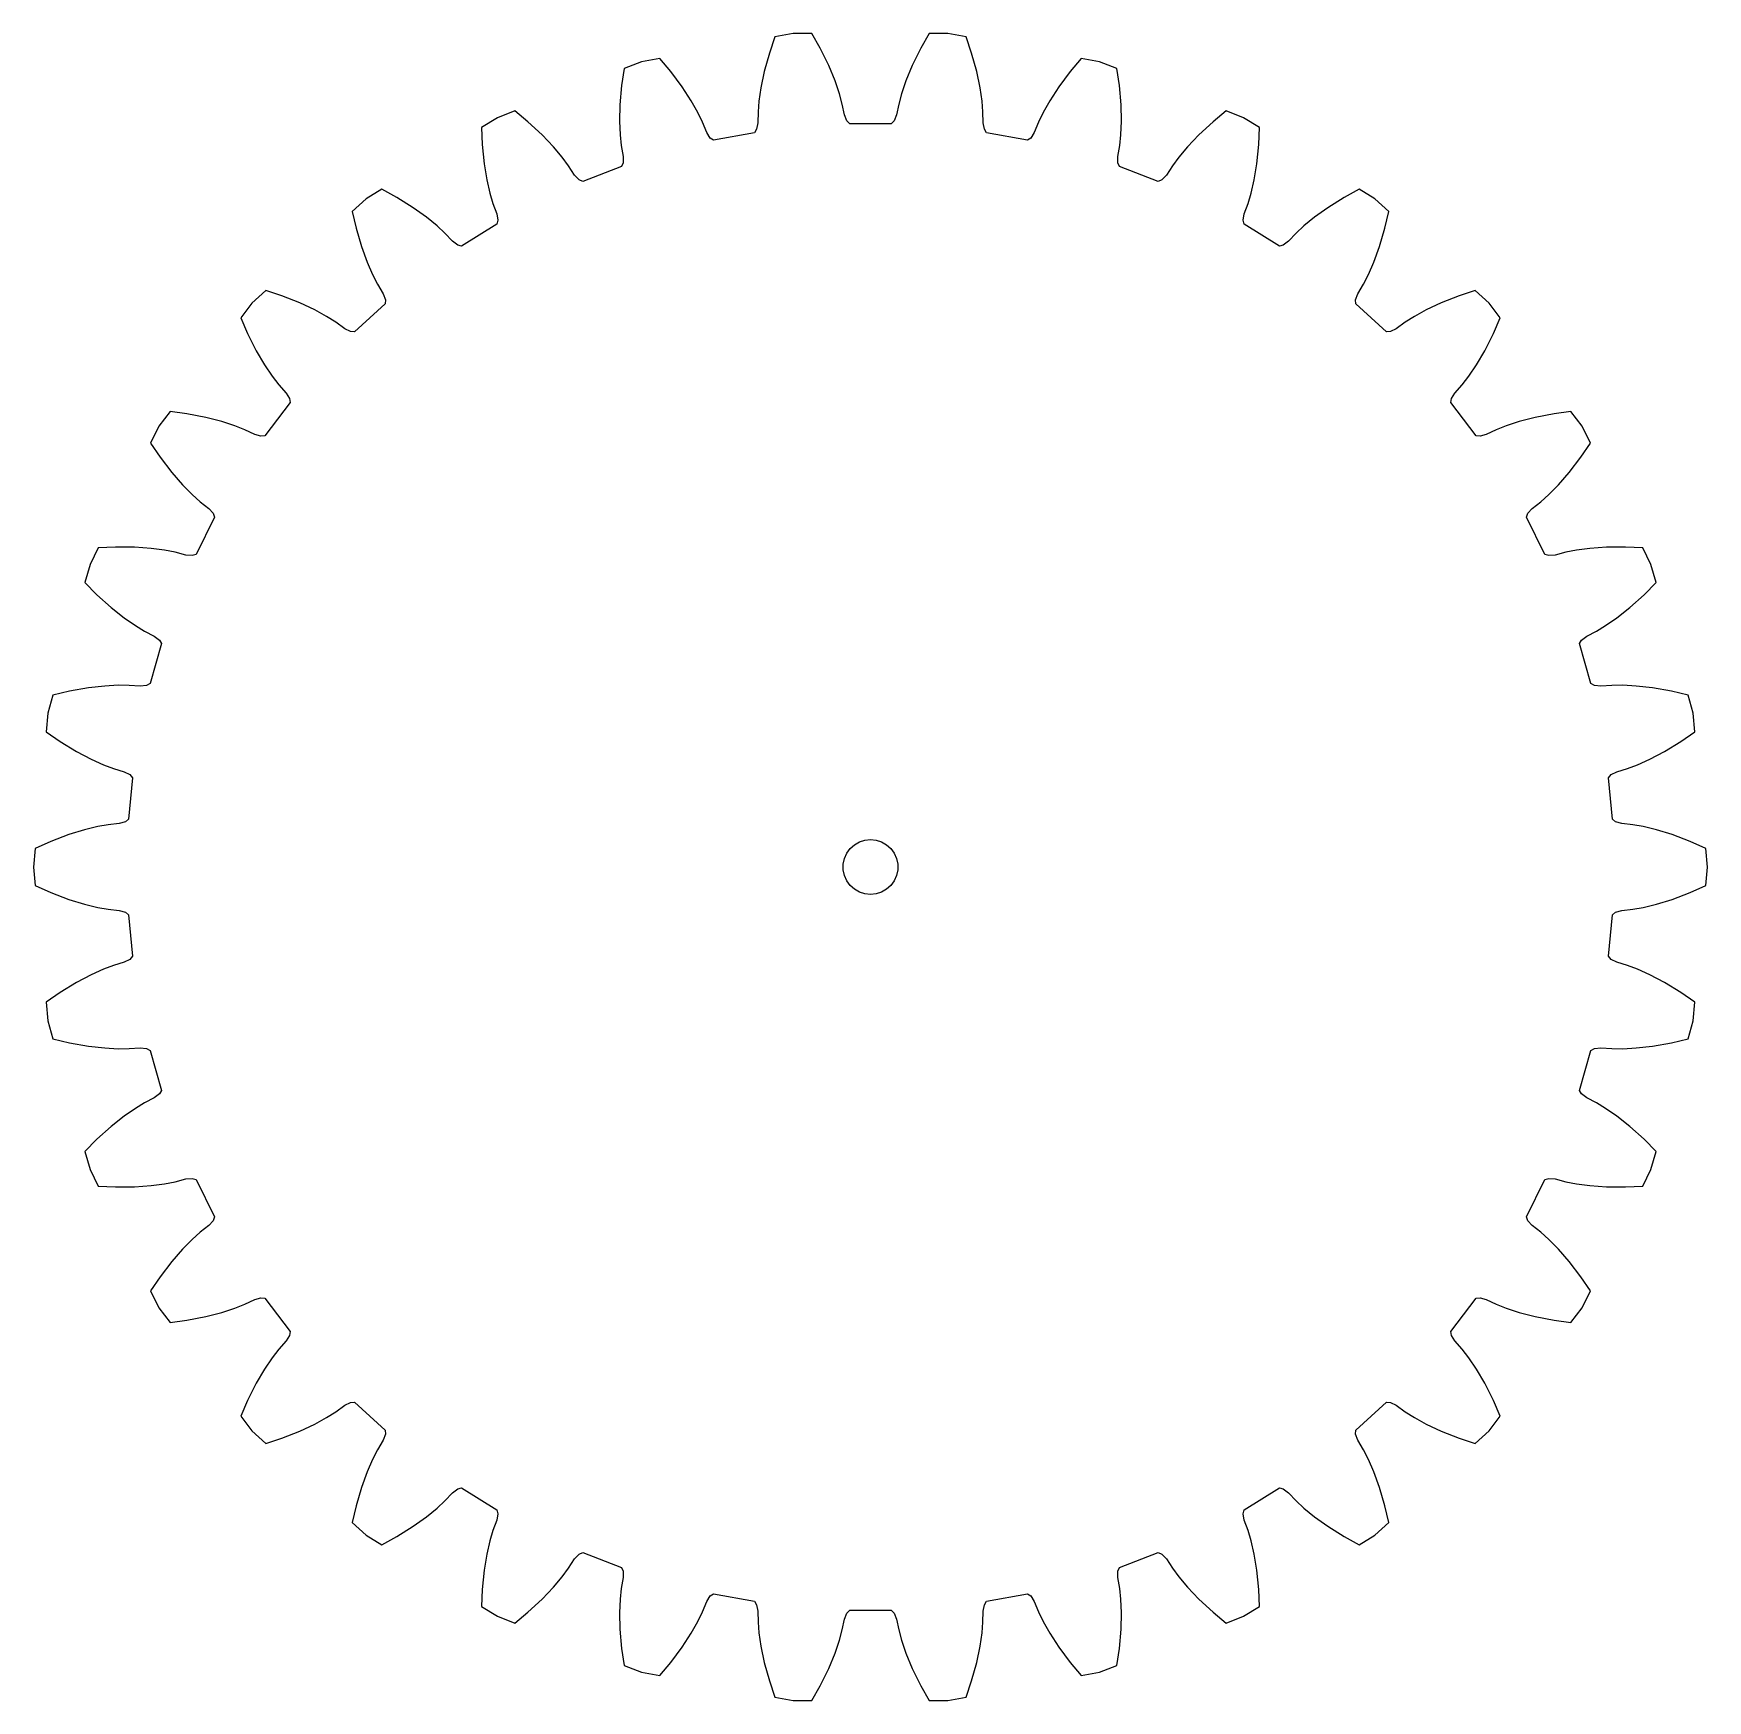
# Model space of a CAD drawing. Header units: metres. Extents: x -45.8 to 45.8, y -45.6 to 45.6.
import ezdxf

# ---------------------------------------------------------------- set-up
doc = ezdxf.new("R2010")
doc.units = ezdxf.units.M

msp = doc.modelspace()

# ---------------------------------------------------------------- linework, layer by layer
for p, q in [((-5.234, 45.453), (-5.535, 44.571)), ((-4.229, 45.641), (-5.234, 45.453)), ((-3.208, 45.641), (-4.229, 45.641)), ((-2.749, 44.829), (-3.208, 45.641)), ((3.208, 45.641), (2.749, 44.829)), ((4.229, 45.641), (3.208, 45.641)), ((5.234, 45.453), (4.229, 45.641)), ((5.535, 44.571), (5.234, 45.453)), ((-12.544, 44.087), (-13.496, 43.718)), ((-11.54, 44.275), (-12.544, 44.087)), ((-10.939, 43.56), (-11.54, 44.275)), ((-5.535, 44.571), (-5.815, 43.552)), ((-2.287, 43.879), (-2.749, 44.829)), ((2.749, 44.829), (2.287, 43.879)), ((5.815, 43.552), (5.535, 44.571)), ((11.54, 44.275), (10.939, 43.56)), ((12.544, 44.087), (11.54, 44.275)), ((13.496, 43.718), (12.544, 44.087)), ((-13.496, 43.718), (-13.631, 42.795)), ((-10.31, 42.712), (-10.939, 43.56)), ((-5.815, 43.552), (-6, 42.671)), ((-1.943, 43.047), (-2.287, 43.879)), ((2.287, 43.879), (1.943, 43.047)), ((6, 42.671), (5.815, 43.552)), ((10.939, 43.56), (10.31, 42.712)), ((13.631, 42.795), (13.496, 43.718)), ((-13.631, 42.795), (-13.719, 41.742)), ((-9.82, 41.957), (-10.31, 42.712)), ((-6, 42.671), (-6.107, 41.933)), ((-1.702, 42.342), (-1.943, 43.047)), ((-1.546, 41.773), (-1.702, 42.342)), ((1.702, 42.342), (1.546, 41.773)), ((1.943, 43.047), (1.702, 42.342)), ((6.107, 41.933), (6, 42.671)), ((10.31, 42.712), (9.82, 41.957)), ((13.719, 41.742), (13.631, 42.795)), ((-19.478, 41.4), (-20.431, 41.031)), ((-18.757, 40.809), (-19.478, 41.4)), ((-13.719, 41.742), (-13.738, 40.842)), ((-9.453, 41.308), (-9.82, 41.957)), ((-9.196, 40.778), (-9.453, 41.308)), ((-6.156, 41.346), (-6.169, 40.741)), ((-6.107, 41.933), (-6.156, 41.346)), ((-1.422, 41.181), (-1.546, 41.773)), ((1.546, 41.773), (1.422, 41.181)), ((6.156, 41.346), (6.107, 41.933)), ((6.169, 40.741), (6.156, 41.346)), ((9.453, 41.308), (9.196, 40.778)), ((9.82, 41.957), (9.453, 41.308)), ((13.738, 40.842), (13.719, 41.742)), ((19.478, 41.4), (18.757, 40.809)), ((20.431, 41.031), (19.478, 41.4)), ((-20.431, 41.031), (-21.3, 40.493)), ((-21.3, 40.493), (-21.262, 39.561)), ((-17.983, 40.09), (-18.757, 40.809)), ((-13.738, 40.842), (-13.708, 40.097)), ((-8.965, 40.218), (-9.196, 40.778)), ((-6.235, 40.393), (-6.358, 40.21)), ((-6.169, 40.741), (-6.235, 40.393)), ((-1.293, 40.851), (-1.422, 41.181)), ((-1.139, 40.694), (-1.293, 40.851)), ((1.139, 40.694), (-1.139, 40.694)), ((1.293, 40.851), (1.139, 40.694)), ((1.422, 41.181), (1.293, 40.851)), ((6.235, 40.393), (6.169, 40.741)), ((6.358, 40.21), (6.235, 40.393)), ((9.196, 40.778), (8.965, 40.218)), ((13.708, 40.097), (13.738, 40.842)), ((18.757, 40.809), (17.983, 40.09)), ((21.3, 40.493), (20.431, 41.031)), ((21.262, 39.561), (21.3, 40.493)), ((-21.262, 39.561), (-21.155, 38.511)), ((-17.362, 39.438), (-17.983, 40.09)), ((-16.883, 38.867), (-17.362, 39.438)), ((-13.708, 40.097), (-13.648, 39.511)), ((-13.648, 39.511), (-13.55, 38.913)), ((-8.777, 39.918), (-8.965, 40.218)), ((-8.597, 39.792), (-8.777, 39.918)), ((-6.358, 40.21), (-8.597, 39.792)), ((8.597, 39.792), (6.358, 40.21)), ((8.777, 39.918), (8.597, 39.792)), ((8.965, 40.218), (8.777, 39.918)), ((13.55, 38.913), (13.648, 39.511)), ((13.648, 39.511), (13.708, 40.097)), ((17.362, 39.438), (16.883, 38.867)), ((17.983, 40.09), (17.362, 39.438)), ((21.155, 38.511), (21.262, 39.561)), ((-21.155, 38.511), (-21.009, 37.622)), ((-16.532, 38.394), (-16.883, 38.867)), ((-13.551, 38.559), (-13.639, 38.357)), ((-13.55, 38.913), (-13.551, 38.559)), ((13.551, 38.559), (13.55, 38.913)), ((13.639, 38.357), (13.551, 38.559)), ((16.883, 38.867), (16.532, 38.394)), ((21.009, 37.622), (21.155, 38.511)), ((-21.009, 37.622), (-20.843, 36.896)), ((-16.202, 37.886), (-16.532, 38.394)), ((-15.963, 37.625), (-16.202, 37.886)), ((-15.762, 37.534), (-15.963, 37.625)), ((-13.639, 38.357), (-15.762, 37.534)), ((15.762, 37.534), (13.639, 38.357)), ((15.963, 37.625), (15.762, 37.534)), ((16.202, 37.886), (15.963, 37.625)), ((16.532, 38.394), (16.202, 37.886)), ((20.843, 36.896), (21.009, 37.622)), ((-26.754, 37.116), (-27.623, 36.578)), ((-25.936, 36.667), (-26.754, 37.116)), ((-20.843, 36.896), (-20.676, 36.33)), ((20.676, 36.33), (20.843, 36.896)), ((26.754, 37.116), (25.936, 36.667)), ((27.623, 36.578), (26.754, 37.116)), ((-27.623, 36.578), (-28.378, 35.89)), ((-28.378, 35.89), (-28.17, 34.981)), ((-25.044, 36.103), (-25.936, 36.667)), ((-24.313, 35.576), (-25.044, 36.103)), ((-20.676, 36.33), (-20.47, 35.761)), ((-20.47, 35.761), (-20.406, 35.413)), ((20.406, 35.413), (20.47, 35.761)), ((20.47, 35.761), (20.676, 36.33)), ((25.044, 36.103), (24.313, 35.576)), ((25.936, 36.667), (25.044, 36.103)), ((28.378, 35.89), (27.623, 36.578)), ((28.17, 34.981), (28.378, 35.89)), ((-28.17, 34.981), (-27.871, 33.968)), ((-23.737, 35.103), (-24.313, 35.576)), ((-23.305, 34.702), (-23.737, 35.103)), ((-20.454, 35.198), (-22.39, 33.999)), ((-20.406, 35.413), (-20.454, 35.198)), ((20.454, 35.198), (20.406, 35.413)), ((22.39, 33.999), (20.454, 35.198)), ((23.737, 35.103), (23.305, 34.702)), ((24.313, 35.576), (23.737, 35.103)), ((27.871, 33.968), (28.17, 34.981)), ((-27.871, 33.968), (-27.564, 33.121)), ((-22.888, 34.264), (-23.305, 34.702)), ((-22.604, 34.051), (-22.888, 34.264)), ((-22.39, 33.999), (-22.604, 34.051)), ((22.604, 34.051), (22.39, 33.999)), ((22.888, 34.264), (22.604, 34.051)), ((23.305, 34.702), (22.888, 34.264)), ((27.564, 33.121), (27.871, 33.968)), ((-27.564, 33.121), (-27.267, 32.438)), ((27.267, 32.438), (27.564, 33.121)), ((-27.267, 32.438), (-27, 31.912)), ((27, 31.912), (27.267, 32.438)), ((-33.119, 31.568), (-33.874, 30.88)), ((-32.232, 31.277), (-33.119, 31.568)), ((-31.251, 30.887), (-32.232, 31.277)), ((-27, 31.912), (-26.692, 31.391)), ((-26.692, 31.391), (-26.566, 31.06)), ((26.566, 31.06), (26.692, 31.391)), ((26.692, 31.391), (27, 31.912)), ((32.232, 31.277), (31.251, 30.887)), ((33.119, 31.568), (32.232, 31.277)), ((33.874, 30.88), (33.119, 31.568)), ((-33.874, 30.88), (-34.489, 30.065)), ((-30.436, 30.503), (-31.251, 30.887)), ((-29.783, 30.144), (-30.436, 30.503)), ((-26.574, 30.84), (-28.257, 29.306)), ((-26.566, 31.06), (-26.574, 30.84)), ((26.574, 30.84), (26.566, 31.06)), ((28.257, 29.306), (26.574, 30.84)), ((30.436, 30.503), (29.783, 30.144)), ((31.251, 30.887), (30.436, 30.503)), ((34.489, 30.065), (33.874, 30.88)), ((-34.489, 30.065), (-34.118, 29.209)), ((-29.285, 29.829), (-29.783, 30.144)), ((-28.794, 29.475), (-29.285, 29.829)), ((-28.476, 29.318), (-28.794, 29.475)), ((28.794, 29.475), (28.476, 29.318)), ((29.285, 29.829), (28.794, 29.475)), ((29.783, 30.144), (29.285, 29.829)), ((34.118, 29.209), (34.489, 30.065)), ((-34.118, 29.209), (-33.638, 28.268)), ((-28.257, 29.306), (-28.476, 29.318)), ((28.476, 29.318), (28.257, 29.306)), ((33.638, 28.268), (34.118, 29.209)), ((-33.638, 28.268), (-33.181, 27.492)), ((33.181, 27.492), (33.638, 28.268)), ((-33.181, 27.492), (-32.764, 26.875)), ((-32.764, 26.875), (-32.404, 26.408)), ((32.404, 26.408), (32.764, 26.875)), ((32.764, 26.875), (33.181, 27.492)), ((-32.404, 26.408), (-32.006, 25.952)), ((-32.006, 25.952), (-31.82, 25.65)), ((31.82, 25.65), (32.006, 25.952)), ((32.006, 25.952), (32.404, 26.408)), ((-38.355, 24.945), (-38.971, 24.13)), ((-37.431, 24.822), (-38.355, 24.945)), ((-36.394, 24.618), (-37.431, 24.822)), ((-31.788, 25.432), (-33.16, 23.615)), ((-31.82, 25.65), (-31.788, 25.432)), ((31.788, 25.432), (31.82, 25.65)), ((33.16, 23.615), (31.788, 25.432)), ((37.431, 24.822), (36.394, 24.618)), ((38.355, 24.945), (37.431, 24.822)), ((38.971, 24.13), (38.355, 24.945)), ((-38.971, 24.13), (-39.426, 23.215)), ((-35.523, 24.391), (-36.394, 24.618)), ((-34.815, 24.158), (-35.523, 24.391)), ((-34.267, 23.94), (-34.815, 24.158)), ((-33.72, 23.682), (-34.267, 23.94)), ((34.267, 23.94), (33.72, 23.682)), ((34.815, 24.158), (34.267, 23.94)), ((35.523, 24.391), (34.815, 24.158)), ((36.394, 24.618), (35.523, 24.391)), ((39.426, 23.215), (38.971, 24.13)), ((-39.426, 23.215), (-38.904, 22.442)), ((-33.379, 23.586), (-33.72, 23.682)), ((-33.16, 23.615), (-33.379, 23.586)), ((33.379, 23.586), (33.16, 23.615)), ((33.72, 23.682), (33.379, 23.586)), ((38.904, 22.442), (39.426, 23.215)), ((-38.904, 22.442), (-38.26, 21.606)), ((38.26, 21.606), (38.904, 22.442)), ((-38.26, 21.606), (-37.668, 20.927)), ((37.668, 20.927), (38.26, 21.606)), ((-37.668, 20.927), (-37.144, 20.397)), ((-37.144, 20.397), (-36.705, 20.004)), ((36.705, 20.004), (37.144, 20.397)), ((37.144, 20.397), (37.668, 20.927)), ((-36.705, 20.004), (-36.229, 19.629)), ((-36.229, 19.629), (-35.992, 19.366)), ((-35.992, 19.366), (-35.92, 19.158)), ((35.92, 19.158), (35.992, 19.366)), ((35.992, 19.366), (36.229, 19.629)), ((36.229, 19.629), (36.705, 20.004)), ((-35.92, 19.158), (-36.935, 17.12)), ((36.935, 17.12), (35.92, 19.158)), ((-42.286, 17.473), (-42.741, 16.558)), ((-41.354, 17.521), (-42.286, 17.473)), ((-40.298, 17.512), (-41.354, 17.521)), ((-39.4, 17.448), (-40.298, 17.512)), ((-38.661, 17.35), (-39.4, 17.448)), ((39.4, 17.448), (38.661, 17.35)), ((40.298, 17.512), (39.4, 17.448)), ((41.354, 17.521), (40.298, 17.512)), ((42.286, 17.473), (41.354, 17.521)), ((42.741, 16.558), (42.286, 17.473)), ((-42.741, 16.558), (-43.021, 15.575)), ((-38.083, 17.236), (-38.661, 17.35)), ((-37.497, 17.083), (-38.083, 17.236)), ((-37.144, 17.051), (-37.497, 17.083)), ((-36.935, 17.12), (-37.144, 17.051)), ((37.144, 17.051), (36.935, 17.12)), ((37.497, 17.083), (37.144, 17.051)), ((38.083, 17.236), (37.497, 17.083)), ((38.661, 17.35), (38.083, 17.236)), ((43.021, 15.575), (42.741, 16.558)), ((-43.021, 15.575), (-42.365, 14.912)), ((-42.365, 14.912), (-41.578, 14.207)), ((41.578, 14.207), (42.365, 14.912)), ((42.365, 14.912), (43.021, 15.575)), ((-41.578, 14.207), (-40.872, 13.649)), ((40.872, 13.649), (41.578, 14.207)), ((-40.872, 13.649), (-40.259, 13.225)), ((-40.259, 13.225), (-39.755, 12.919)), ((-39.755, 12.919), (-39.219, 12.637)), ((39.219, 12.637), (39.755, 12.919)), ((39.755, 12.919), (40.259, 13.225)), ((40.259, 13.225), (40.872, 13.649)), ((-38.829, 12.231), (-39.452, 10.041)), ((-39.219, 12.637), (-38.937, 12.423)), ((-38.937, 12.423), (-38.829, 12.231)), ((38.829, 12.231), (38.937, 12.423)), ((39.452, 10.041), (38.829, 12.231)), ((38.937, 12.423), (39.219, 12.637)), ((-44.777, 9.405), (-45.056, 8.422)), ((-43.87, 9.624), (-44.777, 9.405)), ((-42.83, 9.809), (-43.87, 9.624)), ((-41.935, 9.911), (-42.83, 9.809)), ((-41.191, 9.95), (-41.935, 9.911)), ((-40.601, 9.945), (-41.191, 9.95)), ((-39.998, 9.902), (-40.601, 9.945)), ((-39.645, 9.936), (-39.998, 9.902)), ((-39.452, 10.041), (-39.645, 9.936)), ((39.645, 9.936), (39.452, 10.041)), ((39.998, 9.902), (39.645, 9.936)), ((40.601, 9.945), (39.998, 9.902)), ((41.191, 9.95), (40.601, 9.945)), ((41.935, 9.911), (41.191, 9.95)), ((42.83, 9.809), (41.935, 9.911)), ((43.87, 9.624), (42.83, 9.809)), ((44.777, 9.405), (43.87, 9.624)), ((45.056, 8.422), (44.777, 9.405)), ((-45.056, 8.422), (-45.15, 7.405)), ((45.15, 7.405), (45.056, 8.422)), ((-45.15, 7.405), (-44.384, 6.873)), ((44.384, 6.873), (45.15, 7.405)), ((-44.384, 6.873), (-43.481, 6.326)), ((43.481, 6.326), (44.384, 6.873)), ((-43.481, 6.326), (-42.684, 5.907)), ((-42.684, 5.907), (-42.004, 5.602)), ((-42.004, 5.602), (-41.452, 5.394)), ((41.452, 5.394), (42.004, 5.602)), ((42.004, 5.602), (42.684, 5.907)), ((42.684, 5.907), (43.481, 6.326)), ((-41.452, 5.394), (-40.874, 5.216)), ((-40.874, 5.216), (-40.557, 5.057)), ((-40.415, 4.888), (-40.625, 2.621)), ((-40.557, 5.057), (-40.415, 4.888)), ((40.415, 4.888), (40.557, 5.057)), ((40.625, 2.621), (40.415, 4.888)), ((40.557, 5.057), (40.874, 5.216)), ((40.874, 5.216), (41.452, 5.394)), ((-43.042, 2.037), (-43.903, 1.772)), ((-42.318, 2.212), (-43.042, 2.037)), ((-41.738, 2.315), (-42.318, 2.212)), ((-41.136, 2.384), (-41.738, 2.315)), ((-40.796, 2.482), (-41.136, 2.384)), ((-40.625, 2.621), (-40.796, 2.482)), ((40.796, 2.482), (40.625, 2.621)), ((41.136, 2.384), (40.796, 2.482)), ((41.738, 2.315), (41.136, 2.384)), ((42.318, 2.212), (41.738, 2.315)), ((43.042, 2.037), (42.318, 2.212)), ((43.903, 1.772), (43.042, 2.037)), ((-45.742, 1.017), (-45.837, 0)), ((-44.891, 1.399), (-45.742, 1.017)), ((-43.903, 1.772), (-44.891, 1.399)), ((-1.299, 0.75), (-1.115, 1.004)), ((-1.115, 1.004), (-0.882, 1.214)), ((-0.882, 1.214), (-0.61, 1.37)), ((-0.61, 1.37), (-0.312, 1.467)), ((-0.312, 1.467), (0, 1.5)), ((0, 1.5), (0.312, 1.467)), ((0.312, 1.467), (0.61, 1.37)), ((0.61, 1.37), (0.882, 1.214)), ((0.882, 1.214), (1.115, 1.004)), ((1.115, 1.004), (1.299, 0.75)), ((44.891, 1.399), (43.903, 1.772)), ((45.742, 1.017), (44.891, 1.399)), ((45.837, 0), (45.742, 1.017)), ((-45.837, 0), (-45.742, -1.017)), ((-1.492, 0.157), (-1.427, 0.464)), ((-1.492, -0.157), (-1.492, 0.157)), ((-1.427, 0.464), (-1.299, 0.75)), ((1.299, 0.75), (1.427, 0.464)), ((1.427, 0.464), (1.492, 0.157)), ((1.492, 0.157), (1.492, -0.157)), ((-1.427, -0.464), (-1.492, -0.157)), ((-1.299, -0.75), (-1.427, -0.464)), ((-1.115, -1.004), (-1.299, -0.75)), ((1.299, -0.75), (1.115, -1.004)), ((1.427, -0.464), (1.299, -0.75)), ((1.492, -0.157), (1.427, -0.464)), ((45.742, -1.017), (45.837, 0)), ((-45.742, -1.017), (-44.891, -1.399)), ((-44.891, -1.399), (-43.903, -1.772)), ((-43.903, -1.772), (-43.042, -2.037)), ((-0.882, -1.214), (-1.115, -1.004)), ((-0.61, -1.37), (-0.882, -1.214)), ((-0.312, -1.467), (-0.61, -1.37)), ((0, -1.5), (-0.312, -1.467)), ((0.312, -1.467), (0, -1.5)), ((0.61, -1.37), (0.312, -1.467)), ((0.882, -1.214), (0.61, -1.37)), ((1.115, -1.004), (0.882, -1.214)), ((43.042, -2.037), (43.903, -1.772)), ((43.903, -1.772), (44.891, -1.399)), ((44.891, -1.399), (45.742, -1.017)), ((-43.042, -2.037), (-42.318, -2.212)), ((-42.318, -2.212), (-41.738, -2.315)), ((-41.738, -2.315), (-41.136, -2.384)), ((-41.136, -2.384), (-40.796, -2.482)), ((-40.796, -2.482), (-40.625, -2.621)), ((-40.625, -2.621), (-40.415, -4.888)), ((40.415, -4.888), (40.625, -2.621)), ((40.625, -2.621), (40.796, -2.482)), ((40.796, -2.482), (41.136, -2.384)), ((41.136, -2.384), (41.738, -2.315)), ((41.738, -2.315), (42.318, -2.212)), ((42.318, -2.212), (43.042, -2.037)), ((-41.452, -5.394), (-42.004, -5.602)), ((-40.874, -5.216), (-41.452, -5.394)), ((-40.557, -5.057), (-40.874, -5.216)), ((-40.415, -4.888), (-40.557, -5.057)), ((40.557, -5.057), (40.415, -4.888)), ((40.874, -5.216), (40.557, -5.057)), ((41.452, -5.394), (40.874, -5.216)), ((42.004, -5.602), (41.452, -5.394)), ((-43.481, -6.326), (-44.384, -6.873)), ((-42.684, -5.907), (-43.481, -6.326)), ((-42.004, -5.602), (-42.684, -5.907)), ((42.684, -5.907), (42.004, -5.602)), ((43.481, -6.326), (42.684, -5.907)), ((44.384, -6.873), (43.481, -6.326)), ((-44.384, -6.873), (-45.15, -7.405)), ((45.15, -7.405), (44.384, -6.873)), ((-45.15, -7.405), (-45.056, -8.422)), ((45.056, -8.422), (45.15, -7.405)), ((-45.056, -8.422), (-44.777, -9.405)), ((44.777, -9.405), (45.056, -8.422)), ((-44.777, -9.405), (-43.87, -9.624)), ((-43.87, -9.624), (-42.83, -9.809)), ((-42.83, -9.809), (-41.935, -9.911)), ((-41.935, -9.911), (-41.191, -9.95)), ((-41.191, -9.95), (-40.601, -9.945)), ((-40.601, -9.945), (-39.998, -9.902)), ((-39.998, -9.902), (-39.645, -9.936)), ((-39.645, -9.936), (-39.452, -10.041)), ((-39.452, -10.041), (-38.829, -12.231)), ((38.829, -12.231), (39.452, -10.041)), ((39.452, -10.041), (39.645, -9.936)), ((39.645, -9.936), (39.998, -9.902)), ((39.998, -9.902), (40.601, -9.945)), ((40.601, -9.945), (41.191, -9.95)), ((41.191, -9.95), (41.935, -9.911)), ((41.935, -9.911), (42.83, -9.809)), ((42.83, -9.809), (43.87, -9.624)), ((43.87, -9.624), (44.777, -9.405)), ((-39.219, -12.637), (-39.755, -12.919)), ((-38.937, -12.423), (-39.219, -12.637)), ((-38.829, -12.231), (-38.937, -12.423)), ((38.937, -12.423), (38.829, -12.231)), ((39.219, -12.637), (38.937, -12.423)), ((39.755, -12.919), (39.219, -12.637)), ((-40.872, -13.649), (-41.578, -14.207)), ((-40.259, -13.225), (-40.872, -13.649)), ((-39.755, -12.919), (-40.259, -13.225)), ((40.259, -13.225), (39.755, -12.919)), ((40.872, -13.649), (40.259, -13.225)), ((41.578, -14.207), (40.872, -13.649)), ((-41.578, -14.207), (-42.365, -14.912)), ((42.365, -14.912), (41.578, -14.207)), ((-42.365, -14.912), (-43.021, -15.575)), ((-43.021, -15.575), (-42.741, -16.558)), ((43.021, -15.575), (42.365, -14.912)), ((42.741, -16.558), (43.021, -15.575)), ((-42.741, -16.558), (-42.286, -17.473)), ((-39.4, -17.448), (-38.661, -17.35)), ((-38.661, -17.35), (-38.083, -17.236)), ((-38.083, -17.236), (-37.497, -17.083)), ((-37.497, -17.083), (-37.144, -17.051)), ((-37.144, -17.051), (-36.935, -17.12)), ((-36.935, -17.12), (-35.92, -19.158)), ((35.92, -19.158), (36.935, -17.12)), ((36.935, -17.12), (37.144, -17.051)), ((37.144, -17.051), (37.497, -17.083)), ((37.497, -17.083), (38.083, -17.236)), ((38.083, -17.236), (38.661, -17.35)), ((38.661, -17.35), (39.4, -17.448)), ((42.286, -17.473), (42.741, -16.558)), ((-42.286, -17.473), (-41.354, -17.521)), ((-41.354, -17.521), (-40.298, -17.512)), ((-40.298, -17.512), (-39.4, -17.448)), ((39.4, -17.448), (40.298, -17.512)), ((40.298, -17.512), (41.354, -17.521)), ((41.354, -17.521), (42.286, -17.473)), ((-35.92, -19.158), (-35.992, -19.366)), ((35.992, -19.366), (35.92, -19.158)), ((-36.705, -20.004), (-37.144, -20.397)), ((-36.229, -19.629), (-36.705, -20.004)), ((-35.992, -19.366), (-36.229, -19.629)), ((36.229, -19.629), (35.992, -19.366)), ((36.705, -20.004), (36.229, -19.629)), ((37.144, -20.397), (36.705, -20.004)), ((-37.668, -20.927), (-38.26, -21.606)), ((-37.144, -20.397), (-37.668, -20.927)), ((37.668, -20.927), (37.144, -20.397)), ((38.26, -21.606), (37.668, -20.927)), ((-38.26, -21.606), (-38.904, -22.442)), ((38.904, -22.442), (38.26, -21.606)), ((-38.904, -22.442), (-39.426, -23.215)), ((39.426, -23.215), (38.904, -22.442)), ((-39.426, -23.215), (-38.971, -24.13)), ((-34.267, -23.94), (-33.72, -23.682)), ((-33.72, -23.682), (-33.379, -23.586)), ((-33.379, -23.586), (-33.16, -23.615)), ((-33.16, -23.615), (-31.788, -25.432)), ((31.788, -25.432), (33.16, -23.615)), ((33.16, -23.615), (33.379, -23.586)), ((33.379, -23.586), (33.72, -23.682)), ((33.72, -23.682), (34.267, -23.94)), ((38.971, -24.13), (39.426, -23.215)), ((-38.971, -24.13), (-38.355, -24.945)), ((-37.431, -24.822), (-36.394, -24.618)), ((-36.394, -24.618), (-35.523, -24.391)), ((-35.523, -24.391), (-34.815, -24.158)), ((-34.815, -24.158), (-34.267, -23.94)), ((34.267, -23.94), (34.815, -24.158)), ((34.815, -24.158), (35.523, -24.391)), ((35.523, -24.391), (36.394, -24.618)), ((36.394, -24.618), (37.431, -24.822)), ((38.355, -24.945), (38.971, -24.13)), ((-38.355, -24.945), (-37.431, -24.822)), ((-31.82, -25.65), (-32.006, -25.952)), ((-31.788, -25.432), (-31.82, -25.65)), ((31.82, -25.65), (31.788, -25.432)), ((32.006, -25.952), (31.82, -25.65)), ((37.431, -24.822), (38.355, -24.945)), ((-32.404, -26.408), (-32.764, -26.875)), ((-32.006, -25.952), (-32.404, -26.408)), ((32.404, -26.408), (32.006, -25.952)), ((32.764, -26.875), (32.404, -26.408)), ((-33.181, -27.492), (-33.638, -28.268)), ((-32.764, -26.875), (-33.181, -27.492)), ((33.181, -27.492), (32.764, -26.875)), ((33.638, -28.268), (33.181, -27.492)), ((-33.638, -28.268), (-34.118, -29.209)), ((34.118, -29.209), (33.638, -28.268)), ((-34.118, -29.209), (-34.489, -30.065)), ((-28.794, -29.475), (-28.476, -29.318)), ((-28.476, -29.318), (-28.257, -29.306)), ((-28.257, -29.306), (-26.574, -30.84)), ((26.574, -30.84), (28.257, -29.306)), ((28.257, -29.306), (28.476, -29.318)), ((28.476, -29.318), (28.794, -29.475)), ((34.489, -30.065), (34.118, -29.209)), ((-34.489, -30.065), (-33.874, -30.88)), ((-30.436, -30.503), (-29.783, -30.144)), ((-29.783, -30.144), (-29.285, -29.829)), ((-29.285, -29.829), (-28.794, -29.475)), ((28.794, -29.475), (29.285, -29.829)), ((29.285, -29.829), (29.783, -30.144)), ((29.783, -30.144), (30.436, -30.503)), ((33.874, -30.88), (34.489, -30.065)), ((-33.874, -30.88), (-33.119, -31.568)), ((-32.232, -31.277), (-31.251, -30.887)), ((-31.251, -30.887), (-30.436, -30.503)), ((-26.566, -31.06), (-26.692, -31.391)), ((-26.574, -30.84), (-26.566, -31.06)), ((26.566, -31.06), (26.574, -30.84)), ((26.692, -31.391), (26.566, -31.06)), ((30.436, -30.503), (31.251, -30.887)), ((31.251, -30.887), (32.232, -31.277)), ((33.119, -31.568), (33.874, -30.88)), ((-33.119, -31.568), (-32.232, -31.277)), ((-27, -31.912), (-27.267, -32.438)), ((-26.692, -31.391), (-27, -31.912)), ((27, -31.912), (26.692, -31.391)), ((27.267, -32.438), (27, -31.912)), ((32.232, -31.277), (33.119, -31.568)), ((-27.267, -32.438), (-27.564, -33.121)), ((27.564, -33.121), (27.267, -32.438)), ((-27.564, -33.121), (-27.871, -33.968)), ((27.871, -33.968), (27.564, -33.121)), ((-27.871, -33.968), (-28.17, -34.981)), ((-23.737, -35.103), (-23.305, -34.702)), ((-23.305, -34.702), (-22.888, -34.264)), ((-22.888, -34.264), (-22.604, -34.051)), ((-22.604, -34.051), (-22.39, -33.999)), ((-22.39, -33.999), (-20.454, -35.198)), ((20.454, -35.198), (22.39, -33.999)), ((22.39, -33.999), (22.604, -34.051)), ((22.604, -34.051), (22.888, -34.264)), ((22.888, -34.264), (23.305, -34.702)), ((23.305, -34.702), (23.737, -35.103)), ((28.17, -34.981), (27.871, -33.968)), ((-28.17, -34.981), (-28.378, -35.89)), ((-25.044, -36.103), (-24.313, -35.576)), ((-24.313, -35.576), (-23.737, -35.103)), ((-20.406, -35.413), (-20.47, -35.761)), ((-20.454, -35.198), (-20.406, -35.413)), ((20.406, -35.413), (20.454, -35.198)), ((20.47, -35.761), (20.406, -35.413)), ((23.737, -35.103), (24.313, -35.576)), ((24.313, -35.576), (25.044, -36.103)), ((28.378, -35.89), (28.17, -34.981)), ((-28.378, -35.89), (-27.623, -36.578)), ((-27.623, -36.578), (-26.754, -37.116)), ((-26.754, -37.116), (-25.936, -36.667)), ((-25.936, -36.667), (-25.044, -36.103)), ((-20.676, -36.33), (-20.843, -36.896)), ((-20.47, -35.761), (-20.676, -36.33)), ((20.676, -36.33), (20.47, -35.761)), ((20.843, -36.896), (20.676, -36.33)), ((25.044, -36.103), (25.936, -36.667)), ((25.936, -36.667), (26.754, -37.116)), ((26.754, -37.116), (27.623, -36.578)), ((27.623, -36.578), (28.378, -35.89)), ((-20.843, -36.896), (-21.009, -37.622)), ((-15.963, -37.625), (-15.762, -37.534)), ((-15.762, -37.534), (-13.639, -38.357)), ((13.639, -38.357), (15.762, -37.534)), ((15.762, -37.534), (15.963, -37.625)), ((21.009, -37.622), (20.843, -36.896)), ((-21.009, -37.622), (-21.155, -38.511)), ((-16.883, -38.867), (-16.532, -38.394)), ((-16.532, -38.394), (-16.202, -37.886)), ((-16.202, -37.886), (-15.963, -37.625)), ((-13.639, -38.357), (-13.551, -38.559)), ((13.551, -38.559), (13.639, -38.357)), ((15.963, -37.625), (16.202, -37.886)), ((16.202, -37.886), (16.532, -38.394)), ((16.532, -38.394), (16.883, -38.867)), ((21.155, -38.511), (21.009, -37.622)), ((-21.155, -38.511), (-21.262, -39.561)), ((-17.362, -39.438), (-16.883, -38.867)), ((-13.55, -38.913), (-13.648, -39.511)), ((-13.551, -38.559), (-13.55, -38.913)), ((13.55, -38.913), (13.551, -38.559)), ((13.648, -39.511), (13.55, -38.913)), ((16.883, -38.867), (17.362, -39.438)), ((21.262, -39.561), (21.155, -38.511)), ((-21.262, -39.561), (-21.3, -40.493)), ((-18.757, -40.809), (-17.983, -40.09)), ((-17.983, -40.09), (-17.362, -39.438)), ((-13.708, -40.097), (-13.738, -40.842)), ((-13.648, -39.511), (-13.708, -40.097)), ((-9.196, -40.778), (-8.965, -40.218)), ((-8.965, -40.218), (-8.777, -39.918)), ((-8.777, -39.918), (-8.597, -39.792)), ((-8.597, -39.792), (-6.358, -40.21)), ((-6.358, -40.21), (-6.235, -40.393)), ((6.235, -40.393), (6.358, -40.21)), ((6.358, -40.21), (8.597, -39.792)), ((8.597, -39.792), (8.777, -39.918)), ((8.777, -39.918), (8.965, -40.218)), ((8.965, -40.218), (9.196, -40.778)), ((13.708, -40.097), (13.648, -39.511)), ((13.738, -40.842), (13.708, -40.097)), ((17.362, -39.438), (17.983, -40.09)), ((17.983, -40.09), (18.757, -40.809)), ((21.3, -40.493), (21.262, -39.561)), ((-21.3, -40.493), (-20.431, -41.031)), ((-20.431, -41.031), (-19.478, -41.4)), ((-19.478, -41.4), (-18.757, -40.809)), ((-13.738, -40.842), (-13.719, -41.742)), ((-9.453, -41.308), (-9.196, -40.778)), ((-6.235, -40.393), (-6.169, -40.741)), ((-6.169, -40.741), (-6.156, -41.346)), ((-1.546, -41.773), (-1.422, -41.181)), ((-1.422, -41.181), (-1.293, -40.851)), ((-1.293, -40.851), (-1.139, -40.694)), ((-1.139, -40.694), (1.139, -40.694)), ((1.139, -40.694), (1.293, -40.851)), ((1.293, -40.851), (1.422, -41.181)), ((1.422, -41.181), (1.546, -41.773)), ((6.156, -41.346), (6.169, -40.741)), ((6.169, -40.741), (6.235, -40.393)), ((9.196, -40.778), (9.453, -41.308)), ((13.719, -41.742), (13.738, -40.842)), ((18.757, -40.809), (19.478, -41.4)), ((19.478, -41.4), (20.431, -41.031)), ((20.431, -41.031), (21.3, -40.493)), ((-13.719, -41.742), (-13.631, -42.795)), ((-10.31, -42.712), (-9.82, -41.957)), ((-9.82, -41.957), (-9.453, -41.308)), ((-6.156, -41.346), (-6.107, -41.933)), ((-6.107, -41.933), (-6, -42.671)), ((-1.702, -42.342), (-1.546, -41.773)), ((1.546, -41.773), (1.702, -42.342)), ((6, -42.671), (6.107, -41.933)), ((6.107, -41.933), (6.156, -41.346)), ((9.453, -41.308), (9.82, -41.957)), ((9.82, -41.957), (10.31, -42.712)), ((13.631, -42.795), (13.719, -41.742)), ((-13.631, -42.795), (-13.496, -43.718)), ((-10.939, -43.56), (-10.31, -42.712)), ((-6, -42.671), (-5.815, -43.552)), ((-2.287, -43.879), (-1.943, -43.047)), ((-1.943, -43.047), (-1.702, -42.342)), ((1.702, -42.342), (1.943, -43.047)), ((1.943, -43.047), (2.287, -43.879)), ((5.815, -43.552), (6, -42.671)), ((10.31, -42.712), (10.939, -43.56)), ((13.496, -43.718), (13.631, -42.795)), ((-13.496, -43.718), (-12.544, -44.087)), ((-11.54, -44.275), (-10.939, -43.56)), ((-5.815, -43.552), (-5.535, -44.571)), ((-2.749, -44.829), (-2.287, -43.879)), ((2.287, -43.879), (2.749, -44.829)), ((5.535, -44.571), (5.815, -43.552)), ((10.939, -43.56), (11.54, -44.275)), ((12.544, -44.087), (13.496, -43.718)), ((-12.544, -44.087), (-11.54, -44.275)), ((-5.535, -44.571), (-5.234, -45.453)), ((-3.208, -45.641), (-2.749, -44.829)), ((2.749, -44.829), (3.208, -45.641)), ((5.234, -45.453), (5.535, -44.571)), ((11.54, -44.275), (12.544, -44.087)), ((-5.234, -45.453), (-4.229, -45.641)), ((-4.229, -45.641), (-3.208, -45.641)), ((3.208, -45.641), (4.229, -45.641)), ((4.229, -45.641), (5.234, -45.453))]:
    msp.add_line(p, q)

doc.saveas('drawing.dxf')
